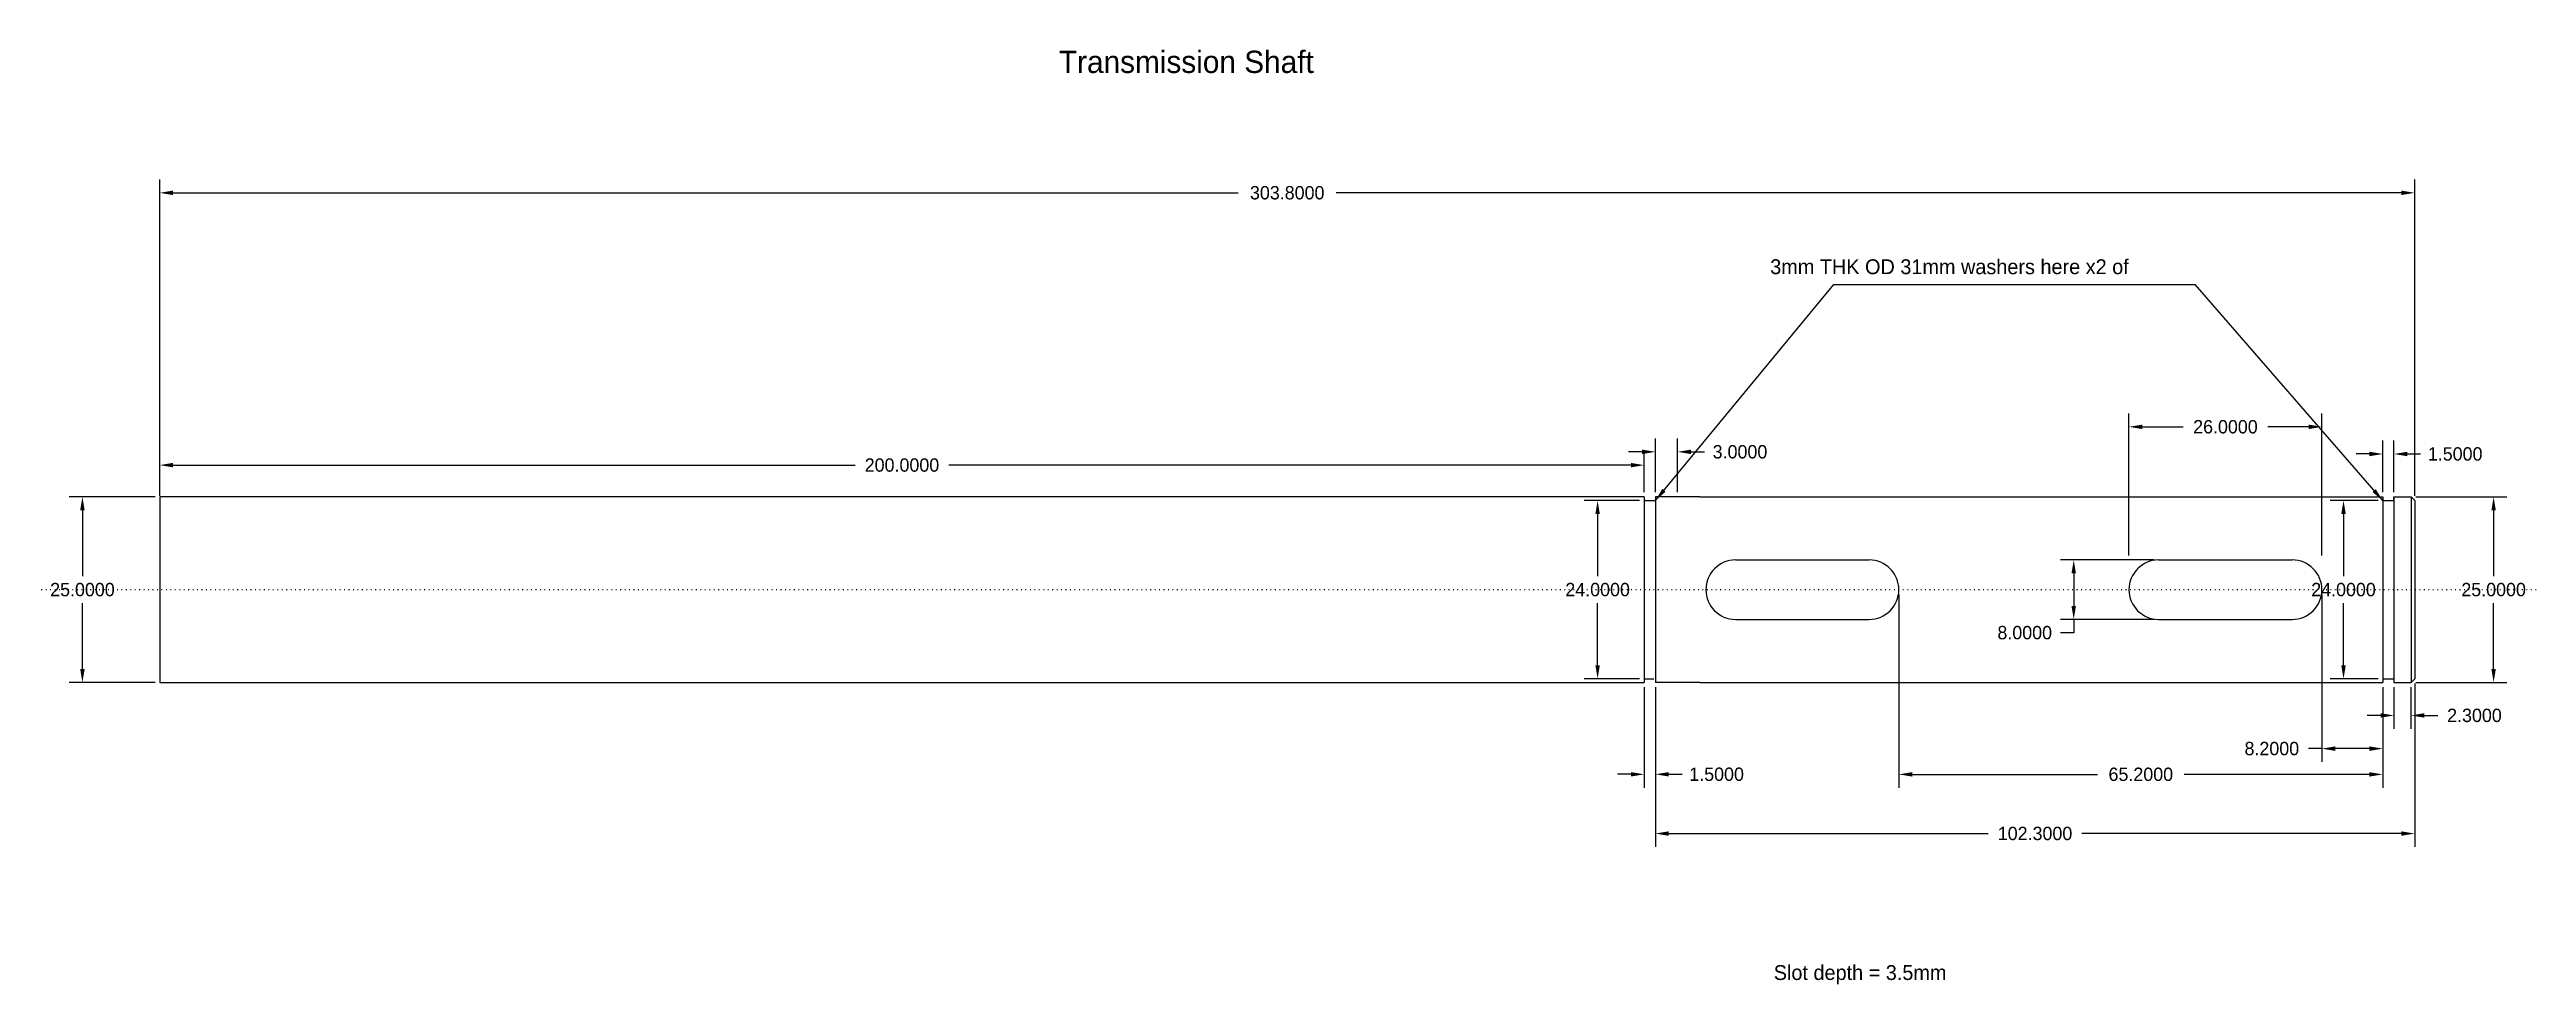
# Model space of a CAD drawing. Header units: inches. Extents: x -284 to 50, y -20 to 106.
import ezdxf

# ---------------------------------------------------------------- set-up
doc = ezdxf.new("R2010")
doc.units = ezdxf.units.IN
doc.header["$MEASUREMENT"] = 0
doc.linetypes.add('DOTX2', pattern=[0.5, 0, -0.5])
doc.dimstyles.get("Standard").update_dxf_attribs({"dimscale": 10, "dimtxt": 0.18, "dimasz": 0.18, "dimexe": 0.18, "dimexo": 0.0625, "dimgap": 0.09, "dimtad": 0, "dimtih": 1, "dimtoh": 1, "dimdec": 4, "dimzin": 0, "dimdsep": 46, "dimtxsty": 'Standard', "dimcen": 0.09, "dimadec": 0, "dimazin": 0, "dimtfac": 1, "dimtdec": 4, "dimtofl": 0, "dimtmove": 0, "dimatfit": 3, "dimfxl": 1, "dimtolj": 1, "dimtzin": 0, "dimarcsym": 0})

# ---------------------------------------------------------------- blocks, each defined once
blk = doc.blocks.new('*D1')
at = {"color": 0, "lineweight": -2}
for p, q in [((-3.59, 38.07), (-3.59, 57.19)), ((22.41, 38.07), (22.41, 57.19)), ((-1.79, 55.39), (3.71, 55.39)), ((20.61, 55.39), (15.11, 55.39))]:
    blk.add_line(p, q, dxfattribs=at)
at = {"color": 0}
for points in [[(-1.79, 55.69), (-1.79, 55.09), (-3.59, 55.39)], [(20.61, 55.69), (20.61, 55.09), (22.41, 55.39)]]:
    blk.add_solid(points, dxfattribs=at)
at = {"layer": 'Defpoints', "color": 0}
for p in [(-3.59, 55.39), (-3.59, 37.45), (22.41, 37.45)]:
    blk.add_point(p, dxfattribs=at)
at = {"color": 0, "insert": (9.41, 55.39), "char_height": 1.8, "attachment_point": 5}
blk.add_mtext('\\A1;26.0000', dxfattribs=at)
blk = doc.blocks.new('*D2')
at = {"color": 0, "lineweight": -2}
for p, q in [((35.04, 45.95), (47.34, 45.95)), ((45.54, 44.15), (45.54, 35.25)), ((45.54, 22.75), (45.54, 31.65)), ((35.04, 20.95), (47.34, 20.95))]:
    blk.add_line(p, q, dxfattribs=at)
at = {"color": 0}
for points in [[(45.24, 44.15), (45.84, 44.15), (45.54, 45.95)], [(45.24, 22.75), (45.84, 22.75), (45.54, 20.95)]]:
    blk.add_solid(points, dxfattribs=at)
at = {"layer": 'Defpoints', "color": 0}
for p in [(34.41, 45.95), (45.54, 45.95), (34.41, 20.95)]:
    blk.add_point(p, dxfattribs=at)
at = {"color": 0, "insert": (45.54, 33.45), "char_height": 1.8, "attachment_point": 5}
blk.add_mtext('\\A1;25.0000', dxfattribs=at)
blk = doc.blocks.new('*D3')
at = {"color": 0, "lineweight": -2}
for p, q in [((30.61, 46.57), (30.61, 53.53)), ((32.11, 46.57), (32.11, 53.53)), ((28.81, 51.73), (27.01, 51.73)), ((33.91, 51.73), (35.71, 51.73))]:
    blk.add_line(p, q, dxfattribs=at)
at = {"color": 0}
for points in [[(28.81, 52.03), (28.81, 51.43), (30.61, 51.73)], [(33.91, 52.03), (33.91, 51.43), (32.11, 51.73)]]:
    blk.add_solid(points, dxfattribs=at)
at = {"layer": 'Defpoints', "color": 0}
for p in [(32.11, 51.73), (30.61, 45.95), (32.11, 45.95)]:
    blk.add_point(p, dxfattribs=at)
at = {"color": 0, "insert": (40.36, 51.73), "char_height": 1.8, "attachment_point": 5}
blk.add_mtext('\\A1;1.5000', dxfattribs=at)
blk = doc.blocks.new('*D4')
at = {"color": 0, "lineweight": -2}
for p, q in [((-67.39, 46.57), (-67.39, 53.82)), ((-64.39, 46.57), (-64.39, 53.82)), ((-69.19, 52.02), (-70.99, 52.02)), ((-62.59, 52.02), (-60.79, 52.02))]:
    blk.add_line(p, q, dxfattribs=at)
at = {"color": 0}
for points in [[(-69.19, 52.32), (-69.19, 51.72), (-67.39, 52.02)], [(-62.59, 52.32), (-62.59, 51.72), (-64.39, 52.02)]]:
    blk.add_solid(points, dxfattribs=at)
at = {"layer": 'Defpoints', "color": 0}
for p in [(-64.39, 52.02), (-67.39, 45.95), (-64.39, 45.95)]:
    blk.add_point(p, dxfattribs=at)
at = {"color": 0, "insert": (-55.99, 52.02), "char_height": 1.8, "attachment_point": 5}
blk.add_mtext('\\A1;3.0000', dxfattribs=at)
blk = doc.blocks.new('*D5')
at = {"color": 0, "lineweight": -2}
for p, q in [((-268.89, 46.57), (-268.89, 52.03)), ((-267.09, 50.23), (-175.19, 50.23)), ((-70.69, 50.23), (-162.59, 50.23)), ((-68.89, 46.57), (-68.89, 52.03))]:
    blk.add_line(p, q, dxfattribs=at)
at = {"color": 0}
for points in [[(-267.09, 50.53), (-267.09, 49.93), (-268.89, 50.23)], [(-70.69, 50.53), (-70.69, 49.93), (-68.89, 50.23)]]:
    blk.add_solid(points, dxfattribs=at)
at = {"layer": 'Defpoints', "color": 0}
for p in [(-68.89, 50.23), (-268.89, 45.95), (-68.89, 45.95)]:
    blk.add_point(p, dxfattribs=at)
at = {"color": 0, "insert": (-168.89, 50.23), "char_height": 1.8, "attachment_point": 5}
blk.add_mtext('\\A1;200.0000', dxfattribs=at)
blk = doc.blocks.new('*D6')
at = {"color": 0, "lineweight": -2}
for p, q in [((-269.51, 45.95), (-281.1, 45.95)), ((-279.3, 44.15), (-279.3, 35.25)), ((-279.3, 22.75), (-279.3, 31.65)), ((-269.51, 20.95), (-281.1, 20.95))]:
    blk.add_line(p, q, dxfattribs=at)
at = {"color": 0}
for points in [[(-279.6, 44.15), (-279, 44.15), (-279.3, 45.95)], [(-279.6, 22.75), (-279, 22.75), (-279.3, 20.95)]]:
    blk.add_solid(points, dxfattribs=at)
at = {"layer": 'Defpoints', "color": 0}
for p in [(-268.89, 45.95), (-279.3, 20.95), (-268.89, 20.95)]:
    blk.add_point(p, dxfattribs=at)
at = {"color": 0, "insert": (-279.3, 33.45), "char_height": 1.8, "attachment_point": 5}
blk.add_mtext('\\A1;25.0000', dxfattribs=at)
blk = doc.blocks.new('*D7')
at = {"color": 0, "lineweight": -2}
for p, q in [((32.11, 20.32), (32.11, 14.7)), ((34.41, 20.32), (34.41, 14.7)), ((30.31, 16.5), (28.51, 16.5)), ((36.21, 16.5), (38.01, 16.5))]:
    blk.add_line(p, q, dxfattribs=at)
at = {"color": 0}
for points in [[(30.31, 16.8), (30.31, 16.2), (32.11, 16.5)], [(36.21, 16.8), (36.21, 16.2), (34.41, 16.5)]]:
    blk.add_solid(points, dxfattribs=at)
at = {"layer": 'Defpoints', "color": 0}
for p in [(32.11, 20.95), (34.41, 20.95), (34.41, 16.5)]:
    blk.add_point(p, dxfattribs=at)
at = {"color": 0, "insert": (42.96, 16.5), "char_height": 1.8, "attachment_point": 5}
blk.add_mtext('\\A1;2.3000', dxfattribs=at)
blk = doc.blocks.new('*D8')
at = {"color": 0, "lineweight": -2}
for p, q in [((22.41, 32.82), (22.41, 10.23)), ((30.61, 20.32), (30.61, 10.23)), ((22.41, 12.03), (20.61, 12.03)), ((28.81, 12.03), (24.21, 12.03))]:
    blk.add_line(p, q, dxfattribs=at)
at = {"color": 0}
for points in [[(24.21, 12.33), (24.21, 11.73), (22.41, 12.03)], [(28.81, 12.33), (28.81, 11.73), (30.61, 12.03)]]:
    blk.add_solid(points, dxfattribs=at)
at = {"layer": 'Defpoints', "color": 0}
for p in [(22.41, 33.45), (30.61, 20.95), (22.41, 12.03)]:
    blk.add_point(p, dxfattribs=at)
at = {"color": 0, "insert": (15.66, 12.03), "char_height": 1.8, "attachment_point": 5}
blk.add_mtext('\\A1;8.2000', dxfattribs=at)
blk = doc.blocks.new('*D9')
at = {"color": 0, "lineweight": -2}
for p, q in [((-34.59, 32.82), (-34.59, 6.76)), ((30.61, 20.32), (30.61, 6.76)), ((-32.79, 8.56), (-7.84, 8.56)), ((28.81, 8.56), (3.86, 8.56))]:
    blk.add_line(p, q, dxfattribs=at)
at = {"color": 0}
for points in [[(-32.79, 8.86), (-32.79, 8.26), (-34.59, 8.56)], [(28.81, 8.86), (28.81, 8.26), (30.61, 8.56)]]:
    blk.add_solid(points, dxfattribs=at)
at = {"layer": 'Defpoints', "color": 0}
for p in [(-34.59, 33.45), (30.61, 20.95), (-34.59, 8.56)]:
    blk.add_point(p, dxfattribs=at)
at = {"color": 0, "insert": (-1.99, 8.56), "char_height": 1.8, "attachment_point": 5}
blk.add_mtext('\\A1;65.2000', dxfattribs=at)
blk = doc.blocks.new('*D10')
at = {"color": 0, "lineweight": -2}
for p, q in [((-0.21, 37.45), (-12.83, 37.45)), ((-11.03, 35.65), (-11.03, 31.25)), ((-0.21, 29.45), (-12.83, 29.45)), ((-11.03, 27.65), (-12.83, 27.65)), ((-11.03, 29.45), (-11.03, 27.65))]:
    blk.add_line(p, q, dxfattribs=at)
at = {"color": 0}
for points in [[(-11.33, 35.65), (-10.73, 35.65), (-11.03, 37.45)], [(-11.33, 31.25), (-10.73, 31.25), (-11.03, 29.45)]]:
    blk.add_solid(points, dxfattribs=at)
at = {"layer": 'Defpoints', "color": 0}
for p in [(0.41, 37.45), (-11.03, 29.45), (0.41, 29.45)]:
    blk.add_point(p, dxfattribs=at)
at = {"color": 0, "insert": (-17.63, 27.65), "char_height": 1.8, "attachment_point": 5}
blk.add_mtext('\\A1;8.0000', dxfattribs=at)
blk = doc.blocks.new('*D11')
at = {"color": 0, "lineweight": -2}
for p, q in [((-68.89, 20.32), (-68.89, 6.77)), ((-67.39, 20.32), (-67.39, 6.77)), ((-70.69, 8.57), (-72.49, 8.57)), ((-65.59, 8.57), (-63.79, 8.57))]:
    blk.add_line(p, q, dxfattribs=at)
at = {"color": 0}
for points in [[(-70.69, 8.87), (-70.69, 8.27), (-68.89, 8.57)], [(-65.59, 8.87), (-65.59, 8.27), (-67.39, 8.57)]]:
    blk.add_solid(points, dxfattribs=at)
at = {"layer": 'Defpoints', "color": 0}
for p in [(-68.89, 20.95), (-67.39, 20.95), (-67.39, 8.57)]:
    blk.add_point(p, dxfattribs=at)
at = {"color": 0, "insert": (-59.14, 8.57), "char_height": 1.8, "attachment_point": 5}
blk.add_mtext('\\A1;1.5000', dxfattribs=at)
blk = doc.blocks.new('*D12')
at = {"color": 0, "lineweight": -2}
for p, q in [((-69.51, 45.45), (-76.97, 45.45)), ((-75.17, 43.65), (-75.17, 35.25)), ((-75.17, 23.25), (-75.17, 31.65)), ((-69.51, 21.45), (-76.97, 21.45))]:
    blk.add_line(p, q, dxfattribs=at)
at = {"color": 0}
for points in [[(-75.47, 43.65), (-74.87, 43.65), (-75.17, 45.45)], [(-75.47, 23.25), (-74.87, 23.25), (-75.17, 21.45)]]:
    blk.add_solid(points, dxfattribs=at)
at = {"layer": 'Defpoints', "color": 0}
for p in [(-68.89, 45.45), (-75.17, 21.45), (-68.89, 21.45)]:
    blk.add_point(p, dxfattribs=at)
at = {"color": 0, "insert": (-75.17, 33.45), "char_height": 1.8, "attachment_point": 5}
blk.add_mtext('\\A1;24.0000', dxfattribs=at)
blk = doc.blocks.new('*D13')
at = {"color": 0, "lineweight": -2}
for p, q in [((29.99, 45.45), (23.52, 45.45)), ((25.32, 43.65), (25.32, 35.25)), ((25.32, 23.25), (25.32, 31.65)), ((29.99, 21.45), (23.52, 21.45))]:
    blk.add_line(p, q, dxfattribs=at)
at = {"color": 0}
for points in [[(25.02, 43.65), (25.62, 43.65), (25.32, 45.45)], [(25.02, 23.25), (25.62, 23.25), (25.32, 21.45)]]:
    blk.add_solid(points, dxfattribs=at)
at = {"layer": 'Defpoints', "color": 0}
for p in [(30.61, 45.45), (25.32, 21.45), (30.61, 21.45)]:
    blk.add_point(p, dxfattribs=at)
at = {"color": 0, "insert": (25.32, 33.45), "char_height": 1.8, "attachment_point": 5}
blk.add_mtext('\\A1;24.0000', dxfattribs=at)
blk = doc.blocks.new('*D14')
at = {"color": 0, "lineweight": -2}
for p, q in [((-268.89, 46.07), (-268.89, 88.72)), ((-267.09, 86.92), (-123.59, 86.92)), ((33.11, 86.92), (-110.39, 86.92)), ((34.91, 46.07), (34.91, 88.72))]:
    blk.add_line(p, q, dxfattribs=at)
at = {"color": 0}
for points in [[(-267.09, 87.22), (-267.09, 86.62), (-268.89, 86.92)], [(33.11, 87.22), (33.11, 86.62), (34.91, 86.92)]]:
    blk.add_solid(points, dxfattribs=at)
at = {"layer": 'Defpoints', "color": 0}
for p in [(-268.89, 86.92), (-268.89, 45.45), (34.91, 45.45)]:
    blk.add_point(p, dxfattribs=at)
at = {"color": 0, "insert": (-116.99, 86.92), "char_height": 1.8, "attachment_point": 5}
blk.add_mtext('\\A1;303.8000', dxfattribs=at)
blk = doc.blocks.new('*D15')
at = {"color": 0, "lineweight": -2}
for p, q in [((-67.39, 20.32), (-67.39, -1.21)), ((34.91, 20.82), (34.91, -1.21)), ((-65.59, 0.59), (-22.54, 0.59)), ((33.11, 0.59), (-9.94, 0.59))]:
    blk.add_line(p, q, dxfattribs=at)
at = {"color": 0}
for points in [[(-65.59, 0.89), (-65.59, 0.29), (-67.39, 0.59)], [(33.11, 0.89), (33.11, 0.29), (34.91, 0.59)]]:
    blk.add_solid(points, dxfattribs=at)
at = {"layer": 'Defpoints', "color": 0}
for p in [(-67.39, 20.95), (34.91, 21.45), (-67.39, 0.59)]:
    blk.add_point(p, dxfattribs=at)
at = {"color": 0, "insert": (-16.24, 0.59), "char_height": 1.8, "attachment_point": 5}
blk.add_mtext('\\A1;102.3000', dxfattribs=at)

msp = doc.modelspace()

# ---------------------------------------------------------------- linework, layer by layer
for p, q in [((-268.88675, 45.94764), (-268.88675, 20.94764)), ((-68.88675, 45.94764), (-268.88675, 45.94764)), ((-68.88675, 45.94764), (-68.88675, 20.94764)), ((-68.88675, 45.44764), (-67.38675, 45.44764)), ((-67.38675, 45.94764), (-67.38675, 20.94764)), ((-61.38675, 45.94764), (-67.38675, 45.94764)), ((-61.38675, 45.94764), (30.61325, 45.94764)), ((30.61325, 45.94764), (30.61325, 20.94764)), ((30.61325, 45.44764), (32.11325, 45.44764)), ((32.11325, 45.94764), (32.11325, 20.94764)), ((32.11325, 45.94764), (34.41325, 45.94764)), ((32.11325, 45.44764), (32.11325, 45.94764)), ((34.41325, 45.94764), (34.41325, 20.94764)), ((34.41325, 45.94764), (34.91325, 45.44764)), ((34.91325, 45.44764), (34.91325, 21.44764)), ((-56.58675, 37.44764), (-38.58675, 37.44764)), ((0.41325, 37.44764), (18.41325, 37.44764)), ((-56.58675, 29.44764), (-38.58675, 29.44764)), ((0.41325, 29.44764), (18.41325, 29.44764)), ((-268.88675, 20.94764), (-68.88675, 20.94764)), ((-68.88675, 21.44764), (-67.58675, 21.44764)), ((-61.38675, 20.94764), (-67.38675, 20.94764)), ((-61.38675, 20.94764), (30.61325, 20.94764)), ((30.61325, 21.44764), (31.91325, 21.44764)), ((31.91325, 21.44764), (32.11325, 21.44764)), ((32.11325, 21.44764), (32.11325, 20.94764)), ((32.11325, 20.94764), (34.41325, 20.94764)), ((34.41325, 20.94764), (34.91325, 21.44764))]:
    msp.add_line(p, q)
at = {"color": 2, "linetype": 'DOTX2'}
msp.add_xline((34.91325, 33.44764), (-1, 0), dxfattribs=at)
for centre, start, end in [((-56.58675, 33.44764), 90, 270), ((-38.58675, 33.44764), 270, 90), ((0.41325, 33.44764), 90, 270), ((18.41325, 33.44764), 270, 90)]:
    msp.add_arc(centre, 4, start, end)

# ---------------------------------------------------------------- texts
at = {"insert": (-147.74766, 106.06746), "char_height": 3, "width": 154.410385, "attachment_point": 1}
msp.add_mtext('Transmission Shaft', dxfattribs=at)
at = {"color": 5, "char_height": 2, "attachment_point": 1}
for s, insert, width in [('3mm THK OD 31mm washers here x2 of', (-51.91838, 77.96015), 173.6452998), ('{\\C256;Slot depth = 3.5mm}', (-51.43976, -17.14363), 76.0711994)]:
    msp.add_mtext(s, dxfattribs=dict(at, insert=insert, width=width))

# ---------------------------------------------------------------- dimensions: what is measured, and where the dimension line sits
at = {"color": 5}
for base, p1, p2, picture, middle in [((-268.88675, 86.92199), (34.91325, 45.44764), (-268.88675, 45.44764), '*D14', (-116.98675, 86.92199)), ((-3.58675, 55.39237), (22.41325, 37.44764), (-3.58675, 37.44764), '*D1', (9.41325, 55.39237)), ((-64.38675, 52.01656), (-67.38675, 45.94764), (-64.38675, 45.94764), '*D4', (-55.98675, 52.01656)), ((32.11325, 51.7288), (30.61325, 45.94764), (32.11325, 45.94764), '*D3', (40.36325, 51.7288)), ((-68.88675, 50.22698), (-268.88675, 45.94764), (-68.88675, 45.94764), '*D5', (-168.88675, 50.22698)), ((-34.58675, 8.56181), (30.61325, 20.94764), (-34.58675, 33.44764), '*D9', (-1.98675, 8.56181)), ((22.41325, 12.02534), (30.61325, 20.94764), (22.41325, 33.44764), '*D8', (15.66325, 12.02534)), ((-67.38675, 8.57009), (-68.88675, 20.94764), (-67.38675, 20.94764), '*D11', (-59.13675, 8.57009)), ((-67.38675, 0.59058), (34.91325, 21.44764), (-67.38675, 20.94764), '*D15', (-16.23675, 0.59058)), ((34.41325, 16.50086), (32.11325, 20.94764), (34.41325, 20.94764), '*D7', (42.96325, 16.50086))]:
    dim = msp.add_linear_dim(base=base, p1=p1, p2=p2, dimstyle='Standard', dxfattribs=at)
    dim.commit()
    dim.dimension.update_dxf_attribs({"geometry": picture, "text_midpoint": middle})
for base, p1, p2, picture, middle in [((-279.2999, 20.94764), (-268.88675, 45.94764), (-268.88675, 20.94764), '*D6', (-279.2999, 33.44764)), ((-75.16716, 21.44764), (-68.88675, 45.44764), (-68.88675, 21.44764), '*D12', (-75.16716, 33.44764)), ((25.31599, 21.44764), (30.61325, 45.44764), (30.61325, 21.44764), '*D13', (25.31599, 33.44764)), ((45.53578, 45.94764), (34.41325, 20.94764), (34.41325, 45.94764), '*D2', (45.53578, 33.44764)), ((-11.02884, 29.44764), (0.41325, 37.44764), (0.41325, 29.44764), '*D10', (-17.62884, 27.64764))]:
    dim = msp.add_linear_dim(base=base, p1=p1, p2=p2, angle=90, dimstyle='Standard', dxfattribs=at)
    dim.commit()
    dim.dimension.update_dxf_attribs({"geometry": picture, "text_midpoint": middle})

# ---------------------------------------------------------------- leaders
for points in [[(-67.38675, 45.44764), (-43.33752, 74.55918), (5.32913, 74.55918)], [(30.61325, 45.44764), (5.32913, 74.55918)]]:
    msp.add_leader(points, dimstyle='Standard', override={"dimgap": 0.09, "dimtad": 0}, dxfattribs=at)

doc.saveas('drawing.dxf')
